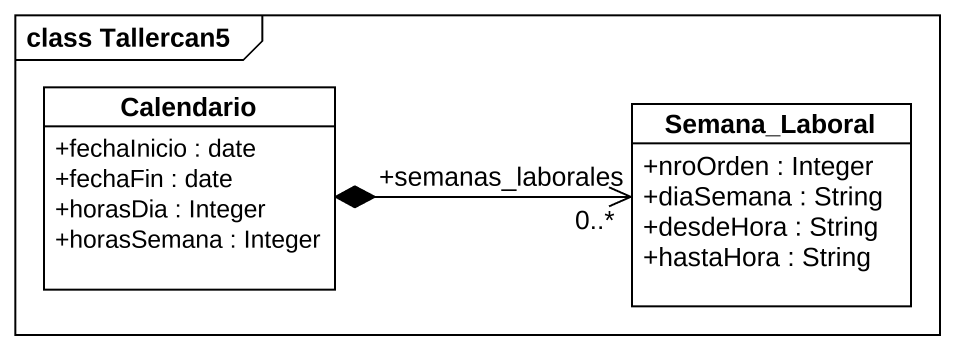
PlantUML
@startuml
mainframe class Tallercan5
hide circle
hide empty members
skinparam classAttributeIconSize 0
class Calendario {
  +fechaInicio : date
  +fechaFin : date
  +horasDia : Integer
  +horasSemana : Integer
}
class Semana_Laboral {
  +nroOrden : Integer
  +diaSemana : String
  +desdeHora : String
  +hastaHora : String
}
Calendario *-right-> "+semanas_laborales\n0..*" Semana_Laboral
@enduml
